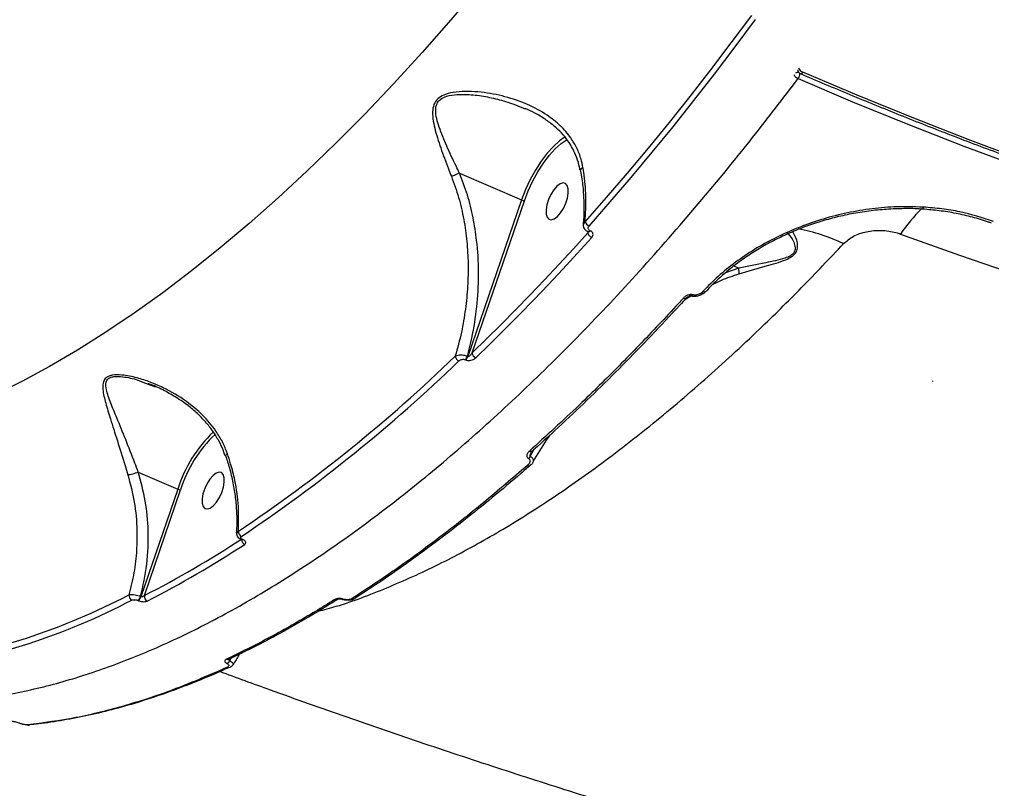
# Model space of a CAD drawing. Header units: millimetres. Extents: x -6901 to 7060, y -7557 to 6158.
# Drawn here: x 3452.9 to 3674.2, y -3925 to -3749.8 of the extents above; entities that cross this region are included whole.
import ezdxf

# ---------------------------------------------------------------- set-up
doc = ezdxf.new("R2010")
doc.units = ezdxf.units.MM
for name, color, linetype in [('DIKOM_ОБЪЕКТ', 7, 'Continuous'), ('DIKOM_РАЗМЕР_ЗОНА', 7, 'Continuous'), ('DIKOM_РАЗМЕР_ОБЪЕКТА', 7, 'Continuous')]:
    doc.layers.add(name, color=color, linetype=linetype)
doc.styles.add('style1', font='arial.ttf', dxfattribs={"width": 0.8})
doc.dimstyles.new('1-50', dxfattribs={"dimtxt": 300, "dimasz": 200, "dimexe": 100, "dimexo": 0, "dimgap": 100, "dimtad": 1, "dimtxsty": 'style1', "dimcen": 200, "dimclrd": 7, "dimclre": 7, "dimclrt": 7, "dimadec": 1, "dimazin": 2, "dimtfac": 1, "dimtmove": 0, "dimatfit": 2, "dimfxl": 0, "dimlwd": 25, "dimlwe": 18, "dimarcsym": 0})

# ---------------------------------------------------------------- blocks, each defined once
blk = doc.blocks.new('*D1')
at = {"layer": 'Defpoints', "color": 0, "transparency": 16777216}
for p in [(-4076.66, -462.32), (4983.51, -3127.59), (4983.51, -6854.07)]:
    blk.add_point(p, dxfattribs=at)
at = {"layer": 'DIKOM_РАЗМЕР_ОБЪЕКТА', "color": 7, "lineweight": 18, "transparency": 16777216}
for p, q in [((-4076.66, -462.32), (-4076.66, -6954.07)), ((4983.51, -3127.59), (4983.51, -6954.07))]:
    blk.add_line(p, q, dxfattribs=at)
at = {"layer": 'DIKOM_РАЗМЕР_ОБЪЕКТА', "color": 7, "lineweight": 25, "transparency": 16777216}
blk.add_line((-3876.66, -6854.07), (4783.51, -6854.07), dxfattribs=at)
at = {"layer": 'DIKOM_РАЗМЕР_ОБЪЕКТА', "color": 7, "transparency": 16777216}
for points in [[(-3876.66, -6820.74), (-3876.66, -6887.4), (-4076.66, -6854.07)], [(4783.51, -6820.74), (4783.51, -6887.4), (4983.51, -6854.07)]]:
    blk.add_solid(points, dxfattribs=at)
at = {"layer": 'DIKOM_РАЗМЕР_ОБЪЕКТА', "color": 7, "transparency": 16777216, "insert": (453.43, -6600.9), "char_height": 300, "attachment_point": 5, "style": 'style1'}
blk.add_mtext('9050', dxfattribs=at)
blk = doc.blocks.new('*D2')
at = {"layer": 'Defpoints', "color": 0, "transparency": 16777216}
for p in [(-1102.73, 4151.17), (-5819.23, -4492.42), (4721.24, -4492.42)]:
    blk.add_point(p, dxfattribs=at)
at = {"layer": 'DIKOM_РАЗМЕР_ОБЪЕКТА', "color": 7, "lineweight": 18, "transparency": 16777216}
for p, q in [((-1102.73, 4151.17), (-5919.23, 4151.17)), ((4721.24, -4492.42), (-5919.23, -4492.42))]:
    blk.add_line(p, q, dxfattribs=at)
at = {"layer": 'DIKOM_РАЗМЕР_ОБЪЕКТА', "color": 7, "lineweight": 25, "transparency": 16777216}
blk.add_line((-5819.23, 3951.17), (-5819.23, -4292.42), dxfattribs=at)
at = {"layer": 'DIKOM_РАЗМЕР_ОБЪЕКТА', "color": 7, "transparency": 16777216}
for points in [[(-5852.56, 3951.17), (-5785.89, 3951.17), (-5819.23, 4151.17)], [(-5852.56, -4292.42), (-5785.89, -4292.42), (-5819.23, -4492.42)]]:
    blk.add_solid(points, dxfattribs=at)
at = {"layer": 'DIKOM_РАЗМЕР_ОБЪЕКТА', "color": 7, "transparency": 16777216, "insert": (-6072.4, -170.63), "char_height": 300, "attachment_point": 5, "rotation": 90, "style": 'style1'}
blk.add_mtext('8650', dxfattribs=at)
blk = doc.blocks.new('*D3')
at = {"layer": 'Defpoints', "color": 0, "transparency": 16777216}
for p in [(-1553.27, 6158.28), (-6450.85, -6312.94), (5659.92, -6312.94)]:
    blk.add_point(p, dxfattribs=at)
at = {"layer": 'DIKOM_РАЗМЕР_ЗОНА', "color": 7, "lineweight": 18, "transparency": 16777216}
for p, q in [((-1553.27, 6158.28), (-6550.85, 6158.28)), ((5659.92, -6312.94), (-6550.85, -6312.94))]:
    blk.add_line(p, q, dxfattribs=at)
at = {"layer": 'DIKOM_РАЗМЕР_ЗОНА', "color": 7, "lineweight": 25, "transparency": 16777216}
blk.add_line((-6450.85, 5958.28), (-6450.85, -6112.94), dxfattribs=at)
at = {"layer": 'DIKOM_РАЗМЕР_ЗОНА', "color": 7, "transparency": 16777216}
for points in [[(-6484.18, 5958.28), (-6417.52, 5958.28), (-6450.85, 6158.28)], [(-6484.18, -6112.94), (-6417.52, -6112.94), (-6450.85, -6312.94)]]:
    blk.add_solid(points, dxfattribs=at)
at = {"layer": 'DIKOM_РАЗМЕР_ЗОНА', "color": 7, "transparency": 16777216, "insert": (-6704.02, -77.33), "char_height": 300, "attachment_point": 5, "rotation": 90, "style": 'style1'}
blk.add_mtext('12500', dxfattribs=at)
blk = doc.blocks.new('*D4')
at = {"layer": 'Defpoints', "color": 0, "transparency": 16777216}
for p in [(-5588.2, -1083.32), (7059.54, -2218.88), (7059.54, -7457.08)]:
    blk.add_point(p, dxfattribs=at)
at = {"layer": 'DIKOM_РАЗМЕР_ЗОНА', "color": 7, "lineweight": 18, "transparency": 16777216}
for p, q in [((-5588.2, -1083.32), (-5588.2, -7557.08)), ((7059.54, -2218.88), (7059.54, -7557.08))]:
    blk.add_line(p, q, dxfattribs=at)
at = {"layer": 'DIKOM_РАЗМЕР_ЗОНА', "color": 7, "lineweight": 25, "transparency": 16777216}
blk.add_line((-5388.2, -7457.08), (6859.54, -7457.08), dxfattribs=at)
at = {"layer": 'DIKOM_РАЗМЕР_ЗОНА', "color": 7, "transparency": 16777216}
for points in [[(-5388.2, -7423.74), (-5388.2, -7490.41), (-5588.2, -7457.08)], [(6859.54, -7423.74), (6859.54, -7490.41), (7059.54, -7457.08)]]:
    blk.add_solid(points, dxfattribs=at)
at = {"layer": 'DIKOM_РАЗМЕР_ЗОНА', "color": 7, "transparency": 16777216, "insert": (735.67, -7203.9), "char_height": 300, "attachment_point": 5, "style": 'style1'}
blk.add_mtext('12650', dxfattribs=at)

msp = doc.modelspace()

# ---------------------------------------------------------------- linework, layer by layer
at = {"layer": 'DIKOM_ОБЪЕКТ', "color": 7, "linetype": 'Continuous', "lineweight": 15}
for p, q in [((3553.054, -3784.762), (3567.216, -3790.895)), ((3567.216, -3790.895), (3554.939, -3826.563)), ((3555.935, -3825.727), (3567.861, -3791.078)), ((3658.494, -3792.911), (3658.488, -3792.91)), ((3582.312, -3798.101), (3582.268, -3798.399)), ((3582.357, -3798.132), (3582.33, -3798.121)), ((3582.834, -3797.908), (3582.807, -3797.896)), ((3616.632, -3806.457), (3613.635, -3807.502)), ((3616.632, -3806.457), (3615.515, -3805.973)), ((3604.376, -3813.564), (3605.9, -3812.69)), ((3608.53, -3811.707), (3608.202, -3812.006)), ((3609.201, -3811.687), (3609.228, -3811.653)), ((3554.939, -3826.563), (3554.854, -3826.526)), ((3554.402, -3827.278), (3554.487, -3827.315)), ((3482.153, -3832.849), (3483.789, -3833.497)), ((3660.778, -3832.075), (3660.769, -3832.223)), ((3479.932, -3852.864), (3488.917, -3856.756)), ((3569.227, -3851.336), (3569.263, -3851.301)), ((3488.917, -3856.756), (3480.533, -3881.258)), ((3481.33, -3880.997), (3489.562, -3856.939)), ((3503.469, -3868.318), (3503.424, -3868.298)), ((3503.758, -3868.26), (3503.713, -3868.241)), ((3480.533, -3881.258), (3480.467, -3881.229)), ((3526.417, -3881.896), (3526.409, -3881.894)), ((3529.273, -3881.681), (3529.31, -3881.655)), ((3479.837, -3882.115), (3479.902, -3882.144)), ((3455.142, -3910.53), (3455.187, -3910.524))]:
    msp.add_line(p, q, dxfattribs=at)
at = {"layer": 'DIKOM_ОБЪЕКТ', "color": 7, "linetype": 'Continuous', "lineweight": 15, "flags": 128}
for points in [[(3557.531, -3742.249), (3551.064, -3749.888), (3544.562, -3757.287), (3538.033, -3764.439), (3531.482, -3771.337), (3524.915, -3777.976), (3518.339, -3784.349), (3511.76, -3790.449), (3505.183, -3796.273), (3498.615, -3801.813), (3492.062, -3807.064), (3485.53, -3812.023), (3479.026, -3816.684), (3472.554, -3821.043), (3466.122, -3825.096), (3459.735, -3828.839), (3453.399, -3832.268), (3447.12, -3835.381)], [(3619.51, -3748.89), (3614.866, -3755.143), (3610.194, -3761.292), (3605.496, -3767.333), (3600.773, -3773.264), (3596.028, -3779.083), (3591.263, -3784.786), (3586.479, -3790.372), (3581.678, -3795.839)], [(3582.577, -3796.836), (3587.388, -3791.357), (3592.182, -3785.759), (3596.958, -3780.043), (3601.714, -3774.211), (3606.447, -3768.267), (3611.156, -3762.213), (3615.838, -3756.05), (3620.492, -3749.783)], [(3631.25, -3761.828), (3631.141, -3761.958), (3631.031, -3762.06), (3630.922, -3762.131), (3630.82, -3762.166), (3630.729, -3762.166), (3630.692, -3762.155)], [(3900.381, -3837.813), (3891.712, -3836.419), (3877.108, -3833.927), (3862.55, -3831.264), (3848.049, -3828.43), (3833.613, -3825.429), (3819.253, -3822.261), (3804.977, -3818.93), (3790.795, -3815.436), (3776.717, -3811.783), (3762.751, -3807.973), (3748.907, -3804.009), (3735.193, -3799.892), (3721.62, -3795.626), (3708.194, -3791.213), (3694.927, -3786.657), (3681.825, -3781.96), (3668.898, -3777.126), (3656.154, -3772.157), (3643.602, -3767.057), (3631.25, -3761.828)], [(3630.164, -3763.274), (3642.554, -3768.517), (3655.144, -3773.633), (3667.926, -3778.617), (3680.892, -3783.466), (3694.033, -3788.177), (3707.341, -3792.747), (3720.807, -3797.173), (3734.421, -3801.452), (3748.176, -3805.581), (3762.062, -3809.558), (3776.07, -3813.379), (3790.191, -3817.043), (3804.416, -3820.547), (3818.734, -3823.889), (3833.138, -3827.066), (3847.617, -3830.076), (3862.162, -3832.918), (3876.764, -3835.59), (3891.412, -3838.089), (3900.166, -3839.497)], [(3577.159, -3776.557), (3575.856, -3777.447), (3574.432, -3778.71), (3573.018, -3780.262), (3571.648, -3782.067), (3570.354, -3784.081), (3569.166, -3786.258), (3568.112, -3788.547), (3567.216, -3790.895)], [(3567.861, -3791.078), (3568.73, -3788.802), (3569.752, -3786.582), (3570.904, -3784.471), (3572.159, -3782.518), (3573.487, -3780.768), (3574.858, -3779.263), (3576.239, -3778.038), (3577.586, -3777.128)], [(3577.631, -3790.459), (3577.822, -3789.326), (3577.809, -3788.347), (3577.592, -3787.601), (3577.19, -3787.149), (3576.635, -3787.026), (3575.972, -3787.245), (3575.254, -3787.785), (3574.54, -3788.605), (3573.888, -3789.636), (3573.35, -3790.797), (3572.97, -3791.992), (3572.779, -3793.125), (3572.792, -3794.104), (3573.009, -3794.851), (3573.411, -3795.303), (3573.966, -3795.425), (3574.629, -3795.207), (3575.347, -3794.666), (3576.061, -3793.847), (3576.713, -3792.815), (3577.251, -3791.655), (3577.631, -3790.459)], [(3658.656, -3792.528), (3658.625, -3792.667), (3658.591, -3792.778), (3658.555, -3792.857), (3658.519, -3792.902), (3658.494, -3792.911)], [(3582.268, -3798.399), (3578.992, -3802.021), (3575.71, -3805.585), (3572.423, -3809.092), (3569.132, -3812.539), (3565.837, -3815.927), (3562.538, -3819.255), (3559.238, -3822.522), (3555.935, -3825.727)], [(3556.775, -3826.845), (3560.086, -3823.632), (3563.394, -3820.357), (3566.701, -3817.022), (3570.003, -3813.626), (3573.303, -3810.17), (3576.598, -3806.655), (3579.887, -3803.082), (3583.171, -3799.451)], [(3653.471, -3798.659), (3666.865, -3803.451), (3680.414, -3808.111), (3694.111, -3812.637), (3707.949, -3817.026), (3721.919, -3821.276), (3736.014, -3825.385), (3750.226, -3829.35), (3764.548, -3833.17), (3778.972, -3836.841), (3793.489, -3840.362), (3808.093, -3843.732), (3822.773, -3846.948), (3837.524, -3850.008), (3852.336, -3852.912)], [(3608.202, -3812.006), (3608.346, -3812.089), (3608.481, -3812.139), (3608.601, -3812.153), (3608.701, -3812.131), (3608.741, -3812.107)], [(3499.332, -3856.32), (3499.523, -3855.187), (3499.51, -3854.207), (3499.294, -3853.461), (3498.892, -3853.009), (3498.336, -3852.887), (3497.673, -3853.105), (3496.955, -3853.646), (3496.242, -3854.465), (3495.589, -3855.497), (3495.051, -3856.657), (3494.671, -3857.853), (3494.48, -3858.986), (3494.493, -3859.965), (3494.71, -3860.711), (3495.112, -3861.163), (3495.667, -3861.286), (3496.33, -3861.067), (3497.048, -3860.527), (3497.762, -3859.707), (3498.414, -3858.676), (3498.952, -3857.515), (3499.332, -3856.32)], [(3500.825, -3897.338), (3500.842, -3897.33), (3500.867, -3897.317)], [(3452.958, -3910.087), (3452.892, -3910.088), (3452.882, -3910.084)]]:
    msp.add_lwpolyline(points, dxfattribs=at)
at = {"layer": 'DIKOM_ОБЪЕКТ', "color": 7, "linetype": 'Continuous', "lineweight": 15}
for centre, radius, start, end in [((3630.83, -3761.602), 1.799, 203.53686, 248.27586), ((3630.121, -3763.108), 1.234, 80.03148, 118.29322), ((3630.768, -3761.33), 0.666, 175.40027, 194.54723), ((3631.089, -3761.237), 1, 195.10672, 246.6405), ((3628.584, -3762.075), 1.984, 322.82981, 359.57482), ((3631.92, -3760.146), 1.811, 203.88645, 248.29403), ((3568.135, -3788.889), 2.206, 245.3918, 262.87968), ((3691.504, -3825.275), 46.421, 135.68792, 145.01513), ((3583.188, -3795.382), 1.577, 196.83193, 247.20604), ((3621.489, -3841.486), 44.867, 64.91789, 78.78181), ((3583.751, -3798.04), 1.525, 193.59131, 247.67218), ((3582.402, -3797.655), 0.471, 261.43643, 329.33858), ((3582.432, -3797.671), 0.467, 260.37211, 329.56355), ((3604.357, -3812.769), 0.571, 236.22286, 310.26253), ((3605.833, -3812.372), 0.401, 276.62761, 340.76212), ((3608.851, -3811.221), 0.582, 236.4851, 306.89205), ((3301.411, -3566.33), 361.308, 303.85965, 313.93722), ((3553.508, -3826.273), 1.417, 189.54332, 246.53277), ((3553.002, -3825.924), 1.948, 315.96065, 341.98361), ((3553.087, -3825.961), 1.948, 315.96065, 341.98361), ((3557.321, -3825.56), 1.396, 186.86465, 246.99238), ((3301.702, -3566.834), 362.088, 303.85923, 313.93732), ((3518.753, -3866.316), 31.33, 133.90473, 162.23333), ((3517.341, -3865.494), 29.066, 133.19042, 162.88358), ((3569.307, -3847.549), 0.622, 240.04441, 307.97706), ((3567.883, -3848.544), 1.535, 305.01221, 328.32144), ((3568.859, -3850.826), 0.629, 240.20899, 305.8482), ((3489.84, -3854.734), 2.223, 245.4583, 262.81318), ((3503.963, -3866.383), 1.247, 179.03573, 245.20695), ((3369.835, -3664.02), 243.948, 297.19667, 303.2102), ((3503.515, -3868.002), 0.31, 252.94246, 309.65921), ((3504.69, -3868.207), 1.251, 184.55914, 245.09293), ((3503.561, -3868.023), 0.308, 252.28745, 309.69952), ((3370.211, -3664.718), 244.568, 297.19717, 303.20976), ((3405.873, -3742.889), 155.595, 278.87113, 297.53547), ((3478.981, -3880.976), 1.183, 174.31764, 244.55319), ((3478.918, -3880.793), 1.61, 304.80112, 344.27832), ((3478.984, -3880.822), 1.609, 304.78698, 344.29245), ((3482.497, -3881.179), 1.181, 171.12281, 244.7119), ((3524.97, -3881.3), 0.683, 243.25703, 300.73873), ((3526.444, -3881.699), 0.199, 262.18411, 325.76728), ((3528.925, -3881.093), 0.683, 243.27234, 300.56402), ((3406.38, -3743.761), 155.948, 278.87186, 297.53516), ((3500.296, -3894.866), 0.723, 244.92324, 295.69402), ((3499.65, -3895.333), 1.209, 292.45264, 332.14178), ((3500.537, -3896.666), 0.731, 245.19616, 293.19516), ((3455.059, -3909.756), 0.779, 246.58301, 276.18055)]:
    msp.add_arc(centre, radius, start, end, dxfattribs=at)
for points, knots in [([(3900.323, -3838.278), (3895.937, -3837.575), (3887.094, -3836.158), (3873.835, -3833.844), (3860.545, -3831.387), (3847.304, -3828.785), (3834.117, -3826.045), (3820.993, -3823.165), (3807.938, -3820.149), (3794.959, -3816.997), (3782.064, -3813.712), (3769.259, -3810.296), (3756.552, -3806.749), (3743.949, -3803.075), (3731.457, -3799.274), (3719.084, -3795.349), (3706.834, -3791.303), (3694.717, -3787.137), (3682.737, -3782.854), (3670.902, -3778.456), (3659.217, -3773.945), (3647.691, -3769.323), (3638.201, -3765.379), (3632.577, -3762.964), (3630.692, -3762.155)], [0, 0, 0, 0, 0.0458083, 0.0923424, 0.138877, 0.1854115, 0.2319459, 0.2784809, 0.3250161, 0.3715515, 0.4180868, 0.4646226, 0.5111587, 0.5576951, 0.6042323, 0.6507693, 0.6973072, 0.7438458, 0.7903843, 0.8369238, 0.8834641, 0.930005, 0.9765463, 1, 1, 1, 1]), ([(3429.527, -3905.32), (3429.565, -3905.323), (3433.117, -3905.559), (3440.555, -3904.961), (3451.833, -3903.419), (3463.535, -3900.555), (3475.569, -3896.533), (3487.916, -3891.312), (3500.615, -3884.875), (3513.638, -3877.187), (3526.945, -3868.246), (3540.244, -3858.248), (3553.489, -3847.253), (3566.637, -3835.341), (3579.902, -3822.316), (3593.243, -3808.181), (3606.611, -3792.942), (3618.938, -3777.957), (3626.722, -3767.776), (3630.164, -3763.274)], [0, 0, 0, 0, 0.0006812, 0.0626487, 0.1246629, 0.1866304, 0.2492291, 0.3118761, 0.3744746, 0.4388917, 0.5033612, 0.5677782, 0.6303769, 0.6930236, 0.7556226, 0.8200396, 0.8845086, 0.9489257, 1, 1, 1, 1]), ([(3581.179, -3783.49), (3581.049, -3782.862), (3580.733, -3781.342), (3579.829, -3779.063), (3578.293, -3776.458), (3576.057, -3773.895), (3572.763, -3771.277), (3568.537, -3769.005), (3563.432, -3767.257), (3558.871, -3766.402), (3555.108, -3766.139), (3552.371, -3766.252), (3550.062, -3766.71), (3548.344, -3767.566), (3547.285, -3768.815), (3546.876, -3770.493), (3546.978, -3772.427), (3547.551, -3775.284), (3548.748, -3779.055), (3550.124, -3782.756), (3550.996, -3784.94), (3551.219, -3785.499)], [0, 0, 0, 0, 0.0311501, 0.0753848, 0.1207379, 0.1821173, 0.245389, 0.3302609, 0.4176111, 0.50658, 0.552381, 0.5981001, 0.6383985, 0.6670938, 0.6962072, 0.7286749, 0.7668151, 0.8059895, 0.8877669, 0.9712468, 1, 1, 1, 1]), ([(3553.054, -3784.762), (3552.795, -3784.227), (3551.796, -3782.164), (3550.136, -3778.656), (3548.682, -3775.084), (3547.827, -3772.367), (3547.557, -3770.564), (3547.784, -3769.063), (3548.388, -3768.269), (3549.141, -3767.68), (3550.388, -3767.133), (3552.923, -3766.801), (3556.206, -3766.88), (3559.902, -3767.475), (3563.901, -3768.473), (3566.53, -3769.529), (3568.016, -3770.125)], [0, 0, 0, 0, 0.0446938, 0.1722779, 0.2997599, 0.3578467, 0.4156379, 0.4620762, 0.4960823, 0.5027953, 0.5435102, 0.6028222, 0.6947937, 0.7873816, 0.879837, 1, 1, 1, 1]), ([(3580.495, -3784.042), (3580.463, -3783.835), (3580.316, -3782.885), (3579.79, -3781.269), (3578.907, -3779.223), (3577.737, -3777.316), (3576.315, -3775.607), (3574.582, -3773.997), (3572.56, -3772.477), (3570.341, -3771.125), (3568.761, -3770.412), (3568.024, -3770.08)], [0, 0, 0, 0, 0.031219, 0.1431715, 0.2584579, 0.3754245, 0.4915651, 0.6067208, 0.7401306, 0.8788563, 1, 1, 1, 1]), ([(3581.292, -3796.48), (3581.306, -3796.365), (3581.452, -3795.138), (3581.491, -3792.702), (3581.371, -3789.195), (3581.083, -3786.28), (3580.752, -3784.543), (3580.649, -3784.001)], [0, 0, 0, 0, 0.0291525, 0.3103163, 0.5916776, 0.8726744, 1, 1, 1, 1]), ([(3581.179, -3783.49), (3581.16, -3783.5), (3581.006, -3783.579), (3580.784, -3783.736), (3580.644, -3783.908), (3580.691, -3783.985), (3580.702, -3784.002)], [0, 0, 0, 0, 0.0559362, 0.4517228, 0.8776333, 1, 1, 1, 1]), ([(3581.678, -3795.839), (3581.78, -3793.957), (3581.978, -3790.266), (3581.588, -3786.081), (3581.235, -3783.846), (3581.179, -3783.49)], [0, 0, 0, 0, 0.4665319, 0.9150233, 1, 1, 1, 1]), ([(3553.051, -3784.761), (3552.86, -3784.859), (3552.48, -3785.054), (3551.896, -3785.288), (3551.478, -3785.429), (3551.28, -3785.483), (3551.219, -3785.499)], [0, 0, 0, 0, 0.3252341, 0.6505119, 0.8925368, 1, 1, 1, 1]), ([(3551.219, -3785.499), (3551.799, -3787.092), (3552.968, -3790.296), (3554.089, -3795.293), (3554.799, -3800.355), (3555.084, -3805.433), (3554.978, -3810.602), (3554.47, -3815.8), (3553.57, -3821.151), (3552.611, -3824.673), (3552.111, -3826.508)], [0, 0, 0, 0, 0.1236853, 0.2488983, 0.3689555, 0.4907462, 0.6125451, 0.7380582, 0.8635716, 1, 1, 1, 1]), ([(3553.051, -3784.761), (3553.051, -3784.761), (3553.052, -3784.761), (3553.053, -3784.761), (3553.053, -3784.762), (3553.054, -3784.762)], [0, 0, 0, 0, 0.2952105, 0.6844067, 1, 1, 1, 1]), ([(3554.854, -3826.526), (3555.281, -3824.831), (3556.287, -3820.843), (3557.2, -3814.374), (3557.529, -3807.226), (3557.146, -3800.721), (3556.221, -3794.892), (3554.962, -3789.726), (3553.687, -3786.416), (3553.051, -3784.761)], [0, 0, 0, 0, 0.1234096, 0.2903376, 0.4577825, 0.6246114, 0.7465475, 0.8732934, 1, 1, 1, 1]), ([(3658.656, -3792.528), (3656.432, -3792.465), (3652.333, -3792.348), (3646.304, -3792.933), (3640.687, -3793.923), (3635.199, -3795.373), (3629.913, -3797.255), (3624.887, -3799.519), (3620.165, -3802.132), (3615.83, -3805.065), (3611.877, -3808.25), (3609.644, -3810.556), (3608.53, -3811.707)], [0, 0, 0, 0, 0.1166817, 0.2150851, 0.3137981, 0.4122004, 0.5100622, 0.6082281, 0.706086, 0.8039536, 0.9021322, 1, 1, 1, 1]), ([(3658.479, -3792.995), (3658.229, -3792.975), (3656.674, -3792.849), (3653.76, -3792.857), (3649.764, -3793.03), (3645.764, -3793.465), (3641.804, -3794.131), (3637.92, -3795.024), (3634.146, -3796.131), (3630.513, -3797.441), (3627.03, -3798.937), (3623.692, -3800.607), (3620.494, -3802.45), (3617.454, -3804.461), (3614.59, -3806.619), (3611.96, -3808.917), (3610.183, -3810.616), (3609.367, -3811.567), (3609.264, -3811.686)], [0, 0, 0, 0, 0.0135052, 0.0839603, 0.1547339, 0.2255861, 0.2962208, 0.3664188, 0.4360048, 0.5048707, 0.572964, 0.6410609, 0.7099018, 0.7793758, 0.849334, 0.9195918, 0.9899376, 1, 1, 1, 1]), ([(3674.183, -3796.204), (3673.946, -3796.112), (3672.559, -3795.572), (3669.871, -3794.807), (3666.137, -3793.933), (3662.331, -3793.309), (3659.751, -3793.098), (3658.484, -3792.994)], [0, 0, 0, 0, 0.0490223, 0.2876893, 0.5274862, 0.7679403, 1, 1, 1, 1]), ([(3674.656, -3795.776), (3672.136, -3794.977), (3668.319, -3793.768), (3662.88, -3792.869), (3660.064, -3792.642), (3658.656, -3792.528)], [0, 0, 0, 0, 0.4927599, 0.7463775, 1, 1, 1, 1]), ([(3582.337, -3798.111), (3582.296, -3798.097), (3582.047, -3798.012), (3581.68, -3797.7), (3581.363, -3797.166), (3581.252, -3796.72), (3581.308, -3796.5), (3581.312, -3796.484)], [0, 0, 0, 0, 0.0613971, 0.3718176, 0.665857, 0.9755516, 1, 1, 1, 1]), ([(3581.678, -3795.839), (3581.574, -3795.941), (3581.37, -3796.141), (3581.337, -3796.372), (3581.32, -3796.485)], [0, 0, 0, 0, 0.5137486, 1, 1, 1, 1]), ([(3582.807, -3797.896), (3582.724, -3797.85), (3582.557, -3797.758), (3582.41, -3797.547), (3582.36, -3797.304), (3582.413, -3797.054), (3582.525, -3796.905), (3582.577, -3796.836)], [0, 0, 0, 0, 0.1951665, 0.3900772, 0.5932442, 0.8111098, 1, 1, 1, 1]), ([(3640.509, -3800.85), (3641.206, -3800.25), (3642.624, -3799.03), (3645.736, -3797.995), (3649.116, -3797.704), (3651.753, -3798.083), (3653.125, -3798.543), (3653.471, -3798.659)], [0, 0, 0, 0, 0.2187009, 0.4447817, 0.679406, 0.9191955, 1, 1, 1, 1]), ([(3582.367, -3798.114), (3582.362, -3798.144), (3582.346, -3798.242), (3582.3, -3798.334), (3582.268, -3798.399)], [0, 0, 0, 0, 0.2990255, 1, 1, 1, 1]), ([(3582.419, -3798.168), (3582.419, -3798.168), (3582.424, -3798.178), (3582.411, -3798.156), (3582.366, -3798.138), (3582.353, -3798.133)], [0, 0, 0, 0, 0.0245311, 0.7135633, 1, 1, 1, 1]), ([(3583.171, -3799.451), (3583.247, -3799.351), (3583.41, -3799.136), (3583.49, -3798.774), (3583.419, -3798.42), (3583.204, -3798.11), (3582.958, -3797.975), (3582.834, -3797.908)], [0, 0, 0, 0, 0.1889939, 0.4044912, 0.6068445, 0.8033959, 1, 1, 1, 1]), ([(3627.916, -3798.596), (3628.314, -3799.11), (3628.962, -3799.944), (3629.473, -3801.299), (3629.535, -3802.29), (3629.131, -3803.079), (3628.328, -3803.71), (3626.896, -3804.28), (3624.991, -3804.768), (3621.443, -3805.469), (3618.658, -3805.978), (3616.643, -3806.465), (3616.641, -3806.465)], [0, 0, 0, 0, 0.1563651, 0.2539897, 0.3297716, 0.375458, 0.4211401, 0.487485, 0.5918586, 0.6968096, 0.9996531, 1, 1, 1, 1]), ([(3616.706, -3807.725), (3618.768, -3807.126), (3621.558, -3806.316), (3625.156, -3805.297), (3627.131, -3804.644), (3628.615, -3803.921), (3629.482, -3803.194), (3630, -3802.326), (3630.111, -3801.241), (3629.811, -3799.71), (3629.279, -3798.76), (3628.941, -3798.156)], [0, 0, 0, 0, 0.2880467, 0.3894792, 0.4923575, 0.5611187, 0.6104643, 0.6595477, 0.7372961, 0.8332721, 1, 1, 1, 1]), ([(3520.907, -3884.579), (3522.268, -3884.22), (3527.374, -3882.87), (3536.527, -3879.354), (3548.218, -3874.102), (3560.035, -3867.744), (3571.909, -3860.436), (3584.03, -3852.043), (3596.366, -3842.552), (3608.879, -3831.976), (3620.425, -3821.33), (3630.977, -3810.937), (3637.33, -3804.215), (3640.509, -3800.85)], [0, 0, 0, 0, 0.0369793, 0.138802, 0.2405423, 0.3396706, 0.438875, 0.5380035, 0.6399909, 0.7420609, 0.8440486, 0.9219509, 1, 1, 1, 1]), ([(3616.641, -3806.465), (3616.641, -3806.464), (3616.64, -3806.462), (3616.637, -3806.459), (3616.634, -3806.458), (3616.632, -3806.457)], [0, 0, 0, 0, 0.2449788, 0.5681582, 1, 1, 1, 1]), ([(3616.706, -3807.725), (3616.709, -3807.701), (3616.732, -3807.552), (3616.743, -3807.174), (3616.677, -3806.716), (3616.641, -3806.465)], [0, 0, 0, 0, 0.0793919, 0.4971656, 1, 1, 1, 1]), ([(3610.853, -3810.056), (3611.465, -3809.757), (3613.369, -3808.828), (3615.357, -3808.17), (3616.706, -3807.725)], [0, 0, 0, 0, 0.3217392, 1, 1, 1, 1]), ([(3604.04, -3813.243), (3603.666, -3813.652), (3601.798, -3815.696), (3596.931, -3820.936), (3589.42, -3828.721), (3579.603, -3838.42), (3572.792, -3844.628), (3568.996, -3848.089)], [0, 0, 0, 0, 0.0321575, 0.1607917, 0.4182842, 0.6757753, 1, 1, 1, 1]), ([(3604.712, -3813.192), (3604.207, -3813.753), (3601.544, -3816.709), (3596.706, -3821.836), (3590.21, -3828.546), (3583.718, -3834.991), (3577.228, -3841.171), (3572.548, -3845.511), (3570.032, -3847.719), (3569.68, -3848.028)], [0, 0, 0, 0, 0.043573, 0.2296567, 0.4153124, 0.6003363, 0.7849219, 0.9698916, 1, 1, 1, 1]), ([(3606.212, -3812.504), (3606.167, -3812.493), (3605.991, -3812.45), (3605.621, -3812.438), (3605.085, -3812.545), (3604.503, -3812.811), (3604.199, -3813.094), (3604.04, -3813.243)], [0, 0, 0, 0, 0.0579595, 0.2245109, 0.4300721, 0.7004973, 1, 1, 1, 1]), ([(3605.923, -3812.788), (3605.921, -3812.786), (3605.918, -3812.784), (3605.88, -3812.769), (3605.818, -3812.756), (3605.732, -3812.75), (3605.61, -3812.754), (3605.432, -3812.786), (3605.187, -3812.869), (3604.911, -3813.022), (3604.791, -3813.151), (3604.728, -3813.218)], [0, 0, 0, 0, 0.059239, 0.1092084, 0.1538777, 0.20432, 0.2675929, 0.3666153, 0.5197797, 0.7505713, 1, 1, 1, 1]), ([(3608.733, -3812.098), (3608.663, -3812.155), (3608.36, -3812.399), (3607.723, -3812.697), (3606.87, -3812.875), (3606.226, -3812.895), (3605.937, -3812.77), (3605.888, -3812.749)], [0, 0, 0, 0, 0.0942127, 0.4043421, 0.6853654, 0.946969, 1, 1, 1, 1]), ([(3608.202, -3812.006), (3608.008, -3812.134), (3607.655, -3812.367), (3607.057, -3812.542), (3606.57, -3812.579), (3606.315, -3812.526), (3606.212, -3812.504)], [0, 0, 0, 0, 0.3466972, 0.6312864, 0.8513346, 1, 1, 1, 1]), ([(3609.303, -3811.57), (3609.212, -3811.678), (3609.047, -3811.874), (3608.82, -3812.019), (3608.718, -3812.085)], [0, 0, 0, 0, 0.5495958, 1, 1, 1, 1]), ([(3554.854, -3826.526), (3554.774, -3826.497), (3554.511, -3826.403), (3554.006, -3826.294), (3553.35, -3826.245), (3552.71, -3826.295), (3552.309, -3826.409), (3552.138, -3826.494), (3552.111, -3826.508)], [0, 0, 0, 0, 0.089191, 0.2936628, 0.489605, 0.7163716, 0.9545813, 1, 1, 1, 1]), ([(3555.935, -3825.727), (3555.85, -3825.862), (3555.7, -3826.1), (3555.443, -3826.37), (3555.241, -3826.517), (3555.099, -3826.572), (3555.009, -3826.585), (3554.96, -3826.57), (3554.939, -3826.563)], [0, 0, 0, 0, 0.3509128, 0.61825, 0.8029631, 0.8793045, 0.9492162, 1, 1, 1, 1]), ([(3552.944, -3827.573), (3553.054, -3827.487), (3553.247, -3827.335), (3553.622, -3827.212), (3553.967, -3827.178), (3554.231, -3827.212), (3554.362, -3827.262), (3554.402, -3827.278)], [0, 0, 0, 0, 0.3025932, 0.5346564, 0.7254439, 0.9171268, 1, 1, 1, 1]), ([(3554.487, -3827.315), (3554.547, -3827.338), (3554.754, -3827.417), (3555.174, -3827.469), (3555.728, -3827.409), (3556.311, -3827.213), (3556.611, -3826.975), (3556.775, -3826.845)], [0, 0, 0, 0, 0.0796425, 0.2757431, 0.4707637, 0.7105609, 1, 1, 1, 1]), ([(3500.221, -3848.659), (3499.867, -3847.768), (3499.151, -3845.97), (3497.321, -3842.98), (3494.64, -3839.795), (3490.613, -3836.419), (3486.517, -3834.008), (3482.683, -3832.355), (3479.521, -3831.325), (3476.545, -3830.711), (3474.522, -3830.703), (3473.33, -3830.96), (3472.513, -3831.362), (3471.844, -3832.415), (3471.805, -3834.329), (3472.48, -3837.157), (3473.662, -3841.029), (3475.169, -3845.736), (3476.533, -3850.133), (3477.353, -3852.809), (3477.569, -3853.514)], [0, 0, 0, 0, 0.0440631, 0.0889567, 0.1624873, 0.2382058, 0.3352459, 0.3852653, 0.4352591, 0.4935516, 0.5321354, 0.5402087, 0.5665606, 0.5927398, 0.6382712, 0.7076012, 0.7787223, 0.8710019, 0.9660329, 1, 1, 1, 1]), ([(3479.929, -3852.864), (3479.929, -3852.864), (3479.673, -3852.181), (3478.722, -3849.644), (3477.052, -3845.411), (3475.214, -3840.903), (3473.613, -3837.156), (3472.683, -3834.45), (3472.457, -3832.595), (3472.966, -3831.598), (3473.613, -3831.288), (3474.108, -3831.17), (3474.842, -3831.039), (3476.821, -3831.151), (3479.523, -3831.728), (3481.393, -3832.525), (3482.153, -3832.849)], [0, 0, 0, 0, 0.0000267, 0.0574298, 0.21622, 0.3752513, 0.4931174, 0.6105614, 0.6837554, 0.7242318, 0.7639185, 0.7644473, 0.7769276, 0.8381574, 0.9341892, 1, 1, 1, 1]), ([(3499.68, -3849.089), (3499.567, -3848.744), (3499.189, -3847.588), (3498.268, -3845.718), (3496.925, -3843.497), (3495.299, -3841.414), (3493.392, -3839.493), (3491.2, -3837.652), (3488.693, -3835.906), (3485.866, -3834.327), (3483.666, -3833.252), (3482.411, -3832.808), (3482.211, -3832.737)], [0, 0, 0, 0, 0.0432338, 0.1444947, 0.2497131, 0.3570321, 0.4653098, 0.5785569, 0.7050043, 0.8363788, 0.9738716, 1, 1, 1, 1]), ([(3573.668, -3844.409), (3573.389, -3844.811), (3572.019, -3846.78), (3570.728, -3848.837), (3569.798, -3850.524), (3569.785, -3850.548)], [0, 0, 0, 0, 0.2017228, 0.9887579, 1, 1, 1, 1]), ([(3500.221, -3848.659), (3500.199, -3848.672), (3500.113, -3848.726), (3499.949, -3848.846), (3499.825, -3848.967), (3499.865, -3849.01), (3499.875, -3849.021)], [0, 0, 0, 0, 0.087593, 0.3429883, 0.8319187, 1, 1, 1, 1]), ([(3502.717, -3866.362), (3502.776, -3864.491), (3502.895, -3860.701), (3502.132, -3855.493), (3501.148, -3851.459), (3500.477, -3849.433), (3500.221, -3848.659)], [0, 0, 0, 0, 0.3247109, 0.6574754, 0.8690068, 1, 1, 1, 1]), ([(3568.996, -3848.089), (3568.911, -3848.171), (3568.64, -3848.433), (3568.394, -3848.866), (3568.372, -3849.304), (3568.5, -3849.606), (3568.675, -3849.736), (3568.763, -3849.801)], [0, 0, 0, 0, 0.1605493, 0.5081482, 0.7318314, 0.8653335, 1, 1, 1, 1]), ([(3569.189, -3849.35), (3569.176, -3849.332), (3569.148, -3849.293), (3569.135, -3849.18), (3569.168, -3848.956), (3569.271, -3848.659), (3569.393, -3848.439), (3569.445, -3848.345)], [0, 0, 0, 0, 0.0650222, 0.1394891, 0.3270688, 0.7117848, 1, 1, 1, 1]), ([(3569.189, -3849.35), (3569.288, -3849.16), (3569.579, -3848.607), (3569.871, -3848.055), (3570.063, -3847.691)], [0, 0, 0, 0, 0.3422916, 1, 1, 1, 1]), ([(3569.702, -3848.053), (3569.656, -3848.087), (3569.503, -3848.201), (3569.465, -3848.284), (3569.439, -3848.342)], [0, 0, 0, 0, 0.3035311, 1, 1, 1, 1]), ([(3502.307, -3866.803), (3502.348, -3866.3), (3502.477, -3864.745), (3502.417, -3862.036), (3502.141, -3858.71), (3501.587, -3855.344), (3500.836, -3852.106), (3500.147, -3850.015), (3499.824, -3849.037)], [0, 0, 0, 0, 0.0889516, 0.2752881, 0.4622885, 0.6494309, 0.8361225, 1, 1, 1, 1]), ([(3568.763, -3849.801), (3568.848, -3849.863), (3569.016, -3849.987), (3569.134, -3850.269), (3569.107, -3850.672), (3568.874, -3851.062), (3568.624, -3851.298), (3568.546, -3851.372)], [0, 0, 0, 0, 0.1388695, 0.2767959, 0.4965635, 0.8418614, 1, 1, 1, 1]), ([(3569.804, -3850.559), (3569.862, -3850.482), (3570.004, -3850.293), (3569.886, -3849.958), (3569.619, -3849.621), (3569.335, -3849.442), (3569.189, -3849.35)], [0, 0, 0, 0, 0.2236916, 0.5478325, 0.7669699, 1, 1, 1, 1]), ([(3569.834, -3850.601), (3569.82, -3850.633), (3569.701, -3850.892), (3569.489, -3851.135), (3569.249, -3851.305), (3569.218, -3851.327)], [0, 0, 0, 0, 0.1085833, 0.8875231, 1, 1, 1, 1]), ([(3477.569, -3853.514), (3477.621, -3853.508), (3477.771, -3853.491), (3478.129, -3853.426), (3478.676, -3853.293), (3479.336, -3853.092), (3479.731, -3852.94), (3479.929, -3852.864)], [0, 0, 0, 0, 0.0873147, 0.2536218, 0.5024129, 0.7512001, 1, 1, 1, 1]), ([(3479.932, -3852.864), (3479.931, -3852.864), (3479.931, -3852.864), (3479.93, -3852.863), (3479.929, -3852.864), (3479.929, -3852.864)], [0, 0, 0, 0, 0.4762739, 0.8619492, 1, 1, 1, 1]), ([(3480.467, -3881.229), (3481.012, -3878.792), (3482.116, -3873.85), (3482.347, -3866.488), (3481.706, -3859.39), (3480.528, -3855.056), (3479.932, -3852.864)], [0, 0, 0, 0, 0.260692, 0.5287028, 0.7616307, 1, 1, 1, 1]), ([(3568.546, -3851.372), (3565.206, -3854.244), (3558.526, -3859.988), (3548.52, -3867.845), (3538.535, -3875.181), (3531.924, -3879.529), (3528.618, -3881.703)], [0, 0, 0, 0, 0.2491005, 0.4981996, 0.7490993, 1, 1, 1, 1]), ([(3569.23, -3851.267), (3568.508, -3851.907), (3565.608, -3854.475), (3560.536, -3858.719), (3554.019, -3863.99), (3547.515, -3868.99), (3541.031, -3873.724), (3534.949, -3877.956), (3531.045, -3880.479), (3529.281, -3881.618)], [0, 0, 0, 0, 0.0538202, 0.2160901, 0.3784828, 0.5409664, 0.7035015, 0.8660457, 1, 1, 1, 1]), ([(3477.569, -3853.514), (3478.11, -3855.562), (3479.203, -3859.706), (3479.698, -3865.516), (3479.595, -3870.903), (3479.049, -3875.828), (3478.221, -3879.174), (3477.804, -3880.859)], [0, 0, 0, 0, 0.2308591, 0.4671698, 0.6265701, 0.8119893, 1, 1, 1, 1]), ([(3502.717, -3866.362), (3502.603, -3866.447), (3502.423, -3866.582), (3502.414, -3866.75), (3502.411, -3866.813)], [0, 0, 0, 0, 0.6320174, 1, 1, 1, 1]), ([(3503.425, -3868.299), (3503.425, -3868.298), (3503.186, -3868.23), (3502.848, -3867.971), (3502.502, -3867.528), (3502.359, -3867.126), (3502.394, -3866.897), (3502.405, -3866.832)], [0, 0, 0, 0, 0.0008644, 0.3711454, 0.6435946, 0.8980425, 1, 1, 1, 1]), ([(3503.713, -3868.241), (3503.654, -3868.212), (3503.506, -3868.141), (3503.34, -3867.995), (3503.256, -3867.822), (3503.28, -3867.65), (3503.387, -3867.56), (3503.441, -3867.515)], [0, 0, 0, 0, 0.1422854, 0.3570967, 0.5715395, 0.7857094, 1, 1, 1, 1]), ([(3503.626, -3868.406), (3503.626, -3868.406), (3503.626, -3868.406), (3503.576, -3868.368), (3503.502, -3868.334), (3503.466, -3868.318)], [0, 0, 0, 0, 0.2668427, 0.6453564, 1, 1, 1, 1]), ([(3504.163, -3869.341), (3504.243, -3869.274), (3504.403, -3869.141), (3504.439, -3868.885), (3504.313, -3868.625), (3504.065, -3868.409), (3503.845, -3868.303), (3503.758, -3868.26)], [0, 0, 0, 0, 0.2150278, 0.4299811, 0.6447183, 0.8592644, 1, 1, 1, 1]), ([(3480.467, -3881.229), (3480.366, -3881.193), (3480.076, -3881.087), (3479.518, -3880.94), (3478.848, -3880.828), (3478.225, -3880.791), (3477.944, -3880.836), (3477.804, -3880.859)], [0, 0, 0, 0, 0.1131708, 0.3259333, 0.5479879, 0.7754419, 1, 1, 1, 1]), ([(3481.33, -3880.997), (3481.281, -3881.046), (3481.185, -3881.142), (3480.994, -3881.244), (3480.809, -3881.294), (3480.68, -3881.295), (3480.596, -3881.281), (3480.558, -3881.267), (3480.533, -3881.258)], [0, 0, 0, 0, 0.2552921, 0.4989431, 0.7166899, 0.8615577, 0.907065, 1, 1, 1, 1]), ([(3524.663, -3881.91), (3524.295, -3882.141), (3522.456, -3883.296), (3517.387, -3886.379), (3509.494, -3890.871), (3503.159, -3893.97), (3499.989, -3895.521)], [0, 0, 0, 0, 0.0441406, 0.2207139, 0.6100123, 1, 1, 1, 1]), ([(3525.32, -3881.853), (3524.424, -3882.425), (3521.396, -3884.359), (3516.278, -3887.363), (3509.983, -3890.847), (3504.756, -3893.555), (3501.649, -3895), (3500.599, -3895.488)], [0, 0, 0, 0, 0.1071742, 0.362271, 0.6167824, 0.8704584, 1, 1, 1, 1]), ([(3526.609, -3881.811), (3526.444, -3881.766), (3526.104, -3881.674), (3525.547, -3881.656), (3525.028, -3881.728), (3524.785, -3881.849), (3524.663, -3881.91)], [0, 0, 0, 0, 0.2338644, 0.4824598, 0.7412994, 1, 1, 1, 1]), ([(3526.407, -3881.895), (3526.395, -3881.891), (3526.326, -3881.865), (3526.155, -3881.827), (3525.91, -3881.799), (3525.654, -3881.803), (3525.448, -3881.836), (3525.331, -3881.88), (3525.324, -3881.884), (3525.322, -3881.886)], [0, 0, 0, 0, 0.031659, 0.176922, 0.3381325, 0.5184396, 0.7106137, 0.8790623, 1, 1, 1, 1]), ([(3529.265, -3881.671), (3529.23, -3881.698), (3529.014, -3881.863), (3528.474, -3882.028), (3527.646, -3882.121), (3526.893, -3882.06), (3526.522, -3881.913), (3526.425, -3881.875)], [0, 0, 0, 0, 0.0490772, 0.303865, 0.5992374, 0.8948935, 1, 1, 1, 1]), ([(3528.618, -3881.703), (3528.492, -3881.766), (3528.241, -3881.893), (3527.705, -3881.969), (3527.13, -3881.951), (3526.778, -3881.856), (3526.609, -3881.811)], [0, 0, 0, 0, 0.2583481, 0.5167245, 0.7677982, 1, 1, 1, 1]), ([(3478.473, -3882.044), (3478.547, -3882.016), (3478.696, -3881.958), (3479.018, -3881.937), (3479.361, -3881.969), (3479.643, -3882.037), (3479.787, -3882.095), (3479.837, -3882.115)], [0, 0, 0, 0, 0.2288518, 0.4578652, 0.6785322, 0.8883606, 1, 1, 1, 1]), ([(3479.902, -3882.144), (3479.977, -3882.173), (3480.196, -3882.261), (3480.629, -3882.366), (3481.156, -3882.414), (3481.65, -3882.38), (3481.878, -3882.291), (3481.992, -3882.247)], [0, 0, 0, 0, 0.1083029, 0.3204093, 0.5430513, 0.7715325, 1, 1, 1, 1]), ([(3502.985, -3894.364), (3502.943, -3894.424), (3502.422, -3895.18), (3501.979, -3895.981), (3501.571, -3896.719)], [0, 0, 0, 0, 0.0791476, 1, 1, 1, 1]), ([(3500.231, -3897.329), (3496.311, -3899.032), (3488.471, -3902.437), (3476.976, -3906.198), (3465.678, -3909.038), (3458.392, -3909.993), (3454.749, -3910.47)], [0, 0, 0, 0, 0.2485968, 0.497193, 0.7485965, 1, 1, 1, 1]), ([(3500.539, -3897.391), (3499.966, -3897.659), (3497.323, -3898.894), (3492.665, -3900.812), (3486.57, -3903.135), (3480.542, -3905.147), (3474.583, -3906.874), (3468.697, -3908.312), (3462.898, -3909.435), (3458.387, -3910.144), (3455.84, -3910.377), (3455.167, -3910.438)], [0, 0, 0, 0, 0.0361866, 0.1670085, 0.2979368, 0.4289388, 0.559979, 0.6910126, 0.8219989, 0.9529012, 1, 1, 1, 1]), ([(3499.989, -3895.521), (3499.917, -3895.561), (3499.748, -3895.656), (3499.632, -3895.842), (3499.654, -3896.054), (3499.803, -3896.263), (3500.009, -3896.388), (3500.112, -3896.45)], [0, 0, 0, 0, 0.1825335, 0.423794, 0.6274711, 0.8134416, 1, 1, 1, 1]), ([(3500.112, -3896.45), (3500.212, -3896.51), (3500.411, -3896.631), (3500.555, -3896.831), (3500.573, -3897.031), (3500.46, -3897.205), (3500.301, -3897.292), (3500.231, -3897.329)], [0, 0, 0, 0, 0.1889416, 0.3774316, 0.5791818, 0.816474, 1, 1, 1, 1]), ([(3500.598, -3895.524), (3500.594, -3895.526), (3500.585, -3895.529), (3500.59, -3895.526), (3500.593, -3895.524)], [0, 0, 0, 0, 0.5157242, 1, 1, 1, 1]), ([(3500.719, -3895.898), (3500.7, -3895.879), (3500.668, -3895.846), (3500.637, -3895.755), (3500.635, -3895.648), (3500.665, -3895.562), (3500.676, -3895.528)], [0, 0, 0, 0, 0.1904515, 0.3300106, 0.7371687, 1, 1, 1, 1]), ([(3500.719, -3895.898), (3500.792, -3895.759), (3500.901, -3895.552), (3501.011, -3895.345), (3501.048, -3895.277)], [0, 0, 0, 0, 0.6688732, 1, 1, 1, 1]), ([(3501.53, -3896.695), (3501.552, -3896.674), (3501.617, -3896.611), (3501.503, -3896.43), (3501.224, -3896.179), (3500.889, -3895.993), (3500.719, -3895.898)], [0, 0, 0, 0, 0.1405222, 0.4310841, 0.711887, 1, 1, 1, 1]), ([(3501.545, -3896.706), (3501.477, -3896.808), (3501.314, -3897.053), (3501.05, -3897.247), (3500.859, -3897.312), (3500.821, -3897.326)], [0, 0, 0, 0, 0.3642218, 0.8713559, 1, 1, 1, 1]), ([(3851.347, -3990.949), (3846.061, -3990.057), (3834.574, -3988.118), (3816.931, -3984.93), (3798.413, -3981.426), (3779.937, -3977.75), (3761.506, -3973.907), (3743.123, -3969.898), (3724.791, -3965.722), (3706.514, -3961.379), (3688.295, -3956.87), (3670.137, -3952.193), (3652.042, -3947.35), (3634.015, -3942.34), (3616.058, -3937.162), (3598.175, -3931.817), (3580.368, -3926.304), (3562.642, -3920.622), (3544.997, -3914.772), (3527.443, -3908.746), (3511.931, -3903.269), (3502.329, -3899.734), (3498.498, -3898.323)], [0, 0, 0, 0, 0.0433431, 0.0941808, 0.1450351, 0.1959116, 0.2468158, 0.2977531, 0.3487292, 0.3997499, 0.4508201, 0.5019468, 0.5531343, 0.6043896, 0.655718, 0.7071252, 0.7586175, 0.8102014, 0.8618817, 0.9136652, 0.965558, 1, 1, 1, 1]), ([(3452.958, -3910.087), (3452.923, -3910.074), (3452.739, -3910.005), (3452.374, -3909.886), (3451.894, -3909.768), (3451.462, -3909.696), (3451.272, -3909.7), (3451.176, -3909.701)], [0, 0, 0, 0, 0.0535472, 0.2898033, 0.5263422, 0.7631425, 1, 1, 1, 1]), ([(3455.14, -3910.52), (3455.108, -3910.527), (3454.91, -3910.566), (3454.517, -3910.518), (3453.874, -3910.405), (3453.28, -3910.238), (3452.987, -3910.117), (3452.898, -3910.081)], [0, 0, 0, 0, 0.0480525, 0.2978554, 0.6024598, 0.8801493, 1, 1, 1, 1]), ([(3454.749, -3910.47), (3454.653, -3910.473), (3454.461, -3910.478), (3454.028, -3910.408), (3453.545, -3910.29), (3453.179, -3910.171), (3452.992, -3910.101), (3452.958, -3910.087)], [0, 0, 0, 0, 0.2363745, 0.4725842, 0.7091444, 0.9458471, 1, 1, 1, 1])]:
    msp.add_open_spline(points, degree=3, knots=knots, dxfattribs=at)

# ---------------------------------------------------------------- dimensions: what is measured, and where the dimension line sits
at = {"layer": 'DIKOM_РАЗМЕР_ЗОНА'}
dim = msp.add_linear_dim(base=(-6450.85, -6312.937), p1=(-1553.272, 6158.285), p2=(5659.925, -6312.937), angle=90, text='12500', dimstyle='1-50', dxfattribs=at)
dim.commit()
dim.dimension.update_dxf_attribs({"geometry": '*D3', "text_midpoint": (-6450.85, -77.326), "dimtype": 160})
dim = msp.add_linear_dim(base=(7059.538, -7457.077), p1=(-5588.199, -1083.325), p2=(7059.538, -2218.883), text='12650', dimstyle='1-50', dxfattribs=at)
dim.commit()
dim.dimension.update_dxf_attribs({"geometry": '*D4', "text_midpoint": (735.669, -7457.077), "dimtype": 160})
at = {"layer": 'DIKOM_РАЗМЕР_ОБЪЕКТА'}
dim = msp.add_linear_dim(base=(-5819.225, -4492.425), p1=(-1102.732, 4151.169), p2=(4721.24, -4492.425), angle=90, text='8650', dimstyle='1-50', dxfattribs=at)
dim.commit()
dim.dimension.update_dxf_attribs({"geometry": '*D2', "text_midpoint": (-5819.225, -170.628), "dimtype": 160})
dim = msp.add_linear_dim(base=(4983.514, -6854.07), p1=(-4076.663, -462.325), p2=(4983.514, -3127.595), text='9050', dimstyle='1-50', dxfattribs=at)
dim.commit()
dim.dimension.update_dxf_attribs({"geometry": '*D1', "text_midpoint": (453.425, -6854.07), "dimtype": 160})

doc.saveas('drawing.dxf')
